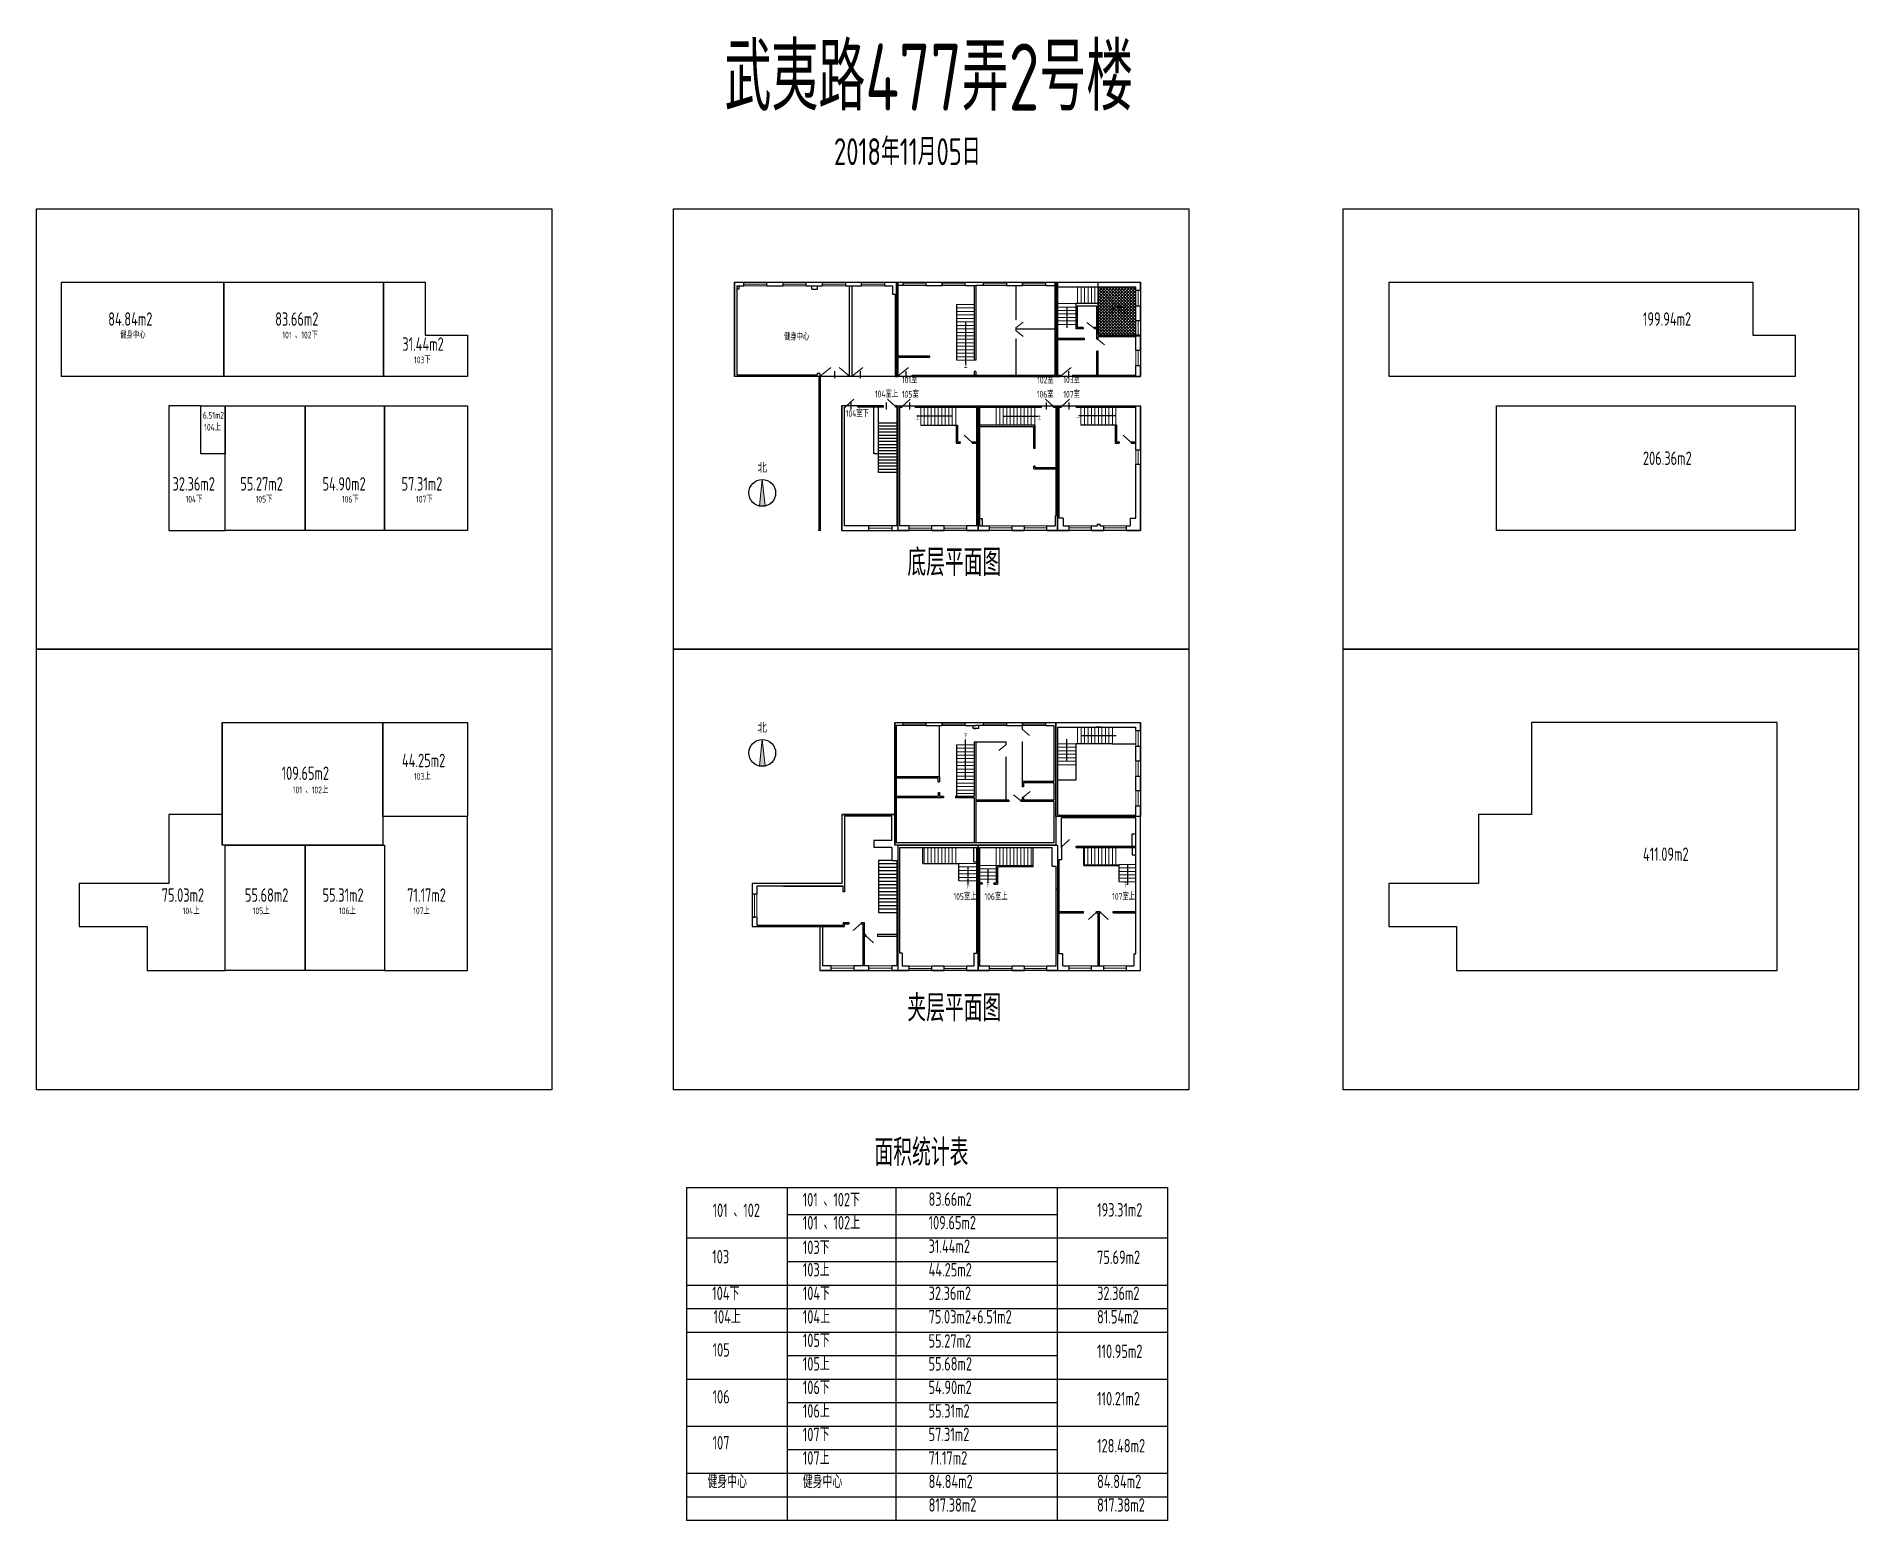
# Model space of a CAD drawing. Extents: x -63259 to 72522, y -68896 to 41692.
import ezdxf
from ezdxf.enums import TextEntityAlignment as Align

# ---------------------------------------------------------------- set-up
doc = ezdxf.new("R2010")
doc.units = 0
doc.header["$LTSCALE"] = 1000
doc.layers.get('0').update_dxf_attribs({"linetype": 'CONTINUOUS'})
for name, color, linetype, lineweight in [('BEAM_SE_CON', 5, 'CONTINUOUS', 0), ('TEXT', 7, 'CONTINUOUS', 0), ('THIN', 7, 'CONTINUOUS', 0), ('WALL', 2, 'CONTINUOUS', 0)]:
    doc.layers.add(name, color=color, linetype=linetype, lineweight=lineweight)
doc.layers.add('THICK', color=6, linetype='CONTINUOUS')
doc.styles.add('TSSD_Label', font='tssdeng.shx', dxfattribs={"width": 0.7, "bigfont": 'hztxt.shx'})
doc.styles.add('TSSD_Rein', font='tssdeng.shx', dxfattribs={"width": 0.7, "bigfont": 'hztxt.shx'})
doc.dimstyles.get("Standard").update_dxf_attribs({"dimtxt": 0.18, "dimasz": 0.18, "dimexe": 0.18, "dimexo": 0.0625, "dimgap": 0.09, "dimtad": 0, "dimtih": 1, "dimtoh": 1, "dimdec": 4, "dimzin": 0, "dimdsep": 46, "dimtxsty": 'Standard', "dimcen": 0.09, "dimadec": 0, "dimazin": 0, "dimtfac": 1, "dimtdec": 4, "dimtofl": 0, "dimtmove": 0, "dimatfit": 3, "dimfxl": 0, "dimtolj": 1, "dimtzin": 0, "dimarcsym": 0})

# ---------------------------------------------------------------- blocks, each defined once
blk = doc.blocks.new('Ts_zbz2')
blk.add_hatch(color=256).paths.add_polyline_path([(7.5, 0), (-7.3, 1.6, 0.054551), (-7.5, 0, 0.054551), (-7.3, -1.6)])
for q in [(-7.3, 1.6), (-7.3, -1.6)]:
    blk.add_line((7.5, 0), q)
at = {"layer": 'THICK'}
blk.add_circle((0, 0), 7.5, dxfattribs=at)

msp = doc.modelspace()

# ---------------------------------------------------------------- hatches: boundary and pattern name
h = msp.add_hatch()
h.set_pattern_fill('ANSI37', color=256, scale=50, style=0)
h.set_pattern_definition([(45, (34936.8, 40833.34), (-112.2532, 112.2532), []), (135, (34936.8, 40833.34), (-112.2532, -112.2532), [])])
h.paths.add_polyline_path([(15853, 23031), (15853, 19439), (18656, 19439), (18656, 20521), (18656, 21621), (18656, 22779), (18656, 23031)])

# ---------------------------------------------------------------- linework, layer by layer
for p, q in [((-11251, 23381), (-11251, 16362)), ((-11251, 23381), (-10551, 23381)), ((-11051, 16462), (-11051, 23106)), ((-11051, 23106), (-10551, 23106)), ((-10909, 23106), (-10909, 22856)), ((-10551, 23106), (-10551, 23381)), ((-8825, 23381), (-7625, 23381)), ((-8825, 23106), (-8825, 23381)), ((-8825, 23106), (-7625, 23106)), ((-7625, 23106), (-7625, 23381)), ((-5899, 23381), (-4699, 23381)), ((-5899, 23106), (-5899, 23381)), ((-5899, 23106), (-4699, 23106)), ((-5476, 22856), (-5476, 23106)), ((-5051, 22856), (-5051, 23106)), ((-4699, 23381), (-4699, 23106)), ((-2973, 23381), (-1773, 23381)), ((-2973, 23381), (-2973, 23106)), ((-2973, 23106), (-1773, 23106)), ((-2666, 16387), (-2666, 23106)), ((-2470, 16387), (-2470, 23106)), ((-1773, 23106), (-1773, 23381)), ((-47, 23381), (937, 23381)), ((-47, 23106), (-47, 23381)), ((-47, 23106), (539, 23106)), ((539, 23106), (539, 22496)), ((937, 23381), (937, 16362)), ((937, 23381), (12656, 23381)), ((1301, 23144), (937, 23144)), ((1301, 23381), (1301, 23144)), ((3027, 23381), (4227, 23381)), ((3027, 23381), (3027, 23144)), ((3027, 23144), (4227, 23144)), ((4227, 23381), (4227, 23144)), ((4227, 23144), (4227, 23381)), ((5953, 23144), (5953, 23381)), ((5953, 23144), (6737, 23144)), ((6617, 23144), (6617, 17563)), ((6737, 23144), (6737, 17563)), ((7301, 23144), (6737, 23144)), ((7301, 23381), (7301, 23144)), ((9027, 23381), (10227, 23381)), ((9027, 23381), (9027, 23144)), ((9027, 23144), (10227, 23144)), ((10227, 23381), (10227, 23144)), ((10227, 23144), (10227, 23381)), ((11953, 23144), (11953, 23381)), ((11953, 23144), (12656, 23144)), ((12656, 16462), (12656, 23381)), ((12656, 23381), (19006, 23381)), ((12856, 16462), (12856, 23381)), ((19006, 22779), (19006, 23381)), ((-10909, 22856), (-11051, 22856)), ((-5476, 22856), (-5051, 22856)), ((539, 22496), (737, 22496)), ((737, 22496), (737, 16362)), ((12856, 23031), (18656, 23031)), ((15853, 21791), (14191, 21791)), ((14191, 21791), (14191, 19904)), ((15853, 19439), (15853, 23031)), ((18656, 22779), (18656, 23031)), ((18656, 22779), (19006, 22779)), ((5317, 17563), (5317, 21723)), ((15753, 21602), (14291, 21602)), ((14291, 21602), (14291, 20004)), ((15753, 19139), (15753, 21602)), ((18656, 21621), (19006, 21621)), ((18656, 20521), (18656, 21621)), ((18656, 20521), (19006, 20521)), ((19006, 20521), (19006, 21621)), ((14853, 19188), (12856, 19188)), ((14853, 19088), (12856, 19088)), ((14753, 19904), (14191, 19904)), ((14753, 20004), (14291, 20004)), ((14753, 20004), (14753, 19904)), ((14853, 19088), (14853, 19188)), ((15753, 20004), (15553, 20004)), ((15553, 20004), (15553, 19904)), ((15753, 19904), (15553, 19904)), ((15853, 19139), (15753, 19139)), ((15853, 19439), (18656, 19439)), ((15853, 19339), (18656, 19339)), ((15853, 19139), (15853, 19339)), ((18656, 19375), (19006, 19375)), ((18656, 18315), (18656, 19375)), ((19006, 18315), (19006, 19375)), ((3303, 17862), (937, 17862)), ((3303, 17762), (937, 17762)), ((3303, 17762), (3303, 17862)), ((15753, 16462), (15753, 18239)), ((15853, 18239), (15753, 18239)), ((15853, 16462), (15853, 18239)), ((18656, 18315), (19006, 18315)), ((-4951, 16362), (-11251, 16362)), ((-5091, 16462), (-11051, 16462)), ((-4851, 16587), (-5091, 16587)), ((-5091, 16587), (-5091, 16462)), ((-4951, 16362), (-4951, 4886)), ((-4851, 16387), (-4851, 16587)), ((-4851, 16387), (-4851, 16362)), ((-4851, 16362), (-4851, 4886)), ((-2666, 16387), (-2666, 16362)), ((-2470, 16387), (-2470, 16362)), ((737, 16362), (937, 16362)), ((1987, 16462), (12656, 16462)), ((1987, 16362), (1987, 16462)), ((1987, 16362), (12656, 16362)), ((6737, 17563), (6617, 17563)), ((6737, 16716), (6617, 16716)), ((6617, 16716), (6617, 16462)), ((6737, 16716), (6737, 16462)), ((12656, 16362), (13056, 16362)), ((12856, 16462), (13056, 16462)), ((13056, 16462), (13056, 16362)), ((13956, 16462), (13956, 16362)), ((13956, 16462), (18656, 16462)), ((13956, 16362), (19006, 16362)), ((18656, 16462), (18656, 17170)), ((18656, 17170), (19006, 17170)), ((19006, 16362), (19006, 17170)), ((-3238, 4886), (-3238, 14163)), ((-2938, 14163), (-3238, 14163)), ((-3038, 5217), (-3038, 14063)), ((-2938, 14063), (-3038, 14063)), ((-2938, 14063), (-2938, 14163)), ((-148, 14163), (-2038, 14163)), ((-2038, 14063), (-2038, 14163)), ((-148, 14063), (-2038, 14063)), ((-867, 10583), (-867, 14063)), ((-504, 12883), (-504, 14063)), ((-148, 14063), (-148, 14163)), ((852, 14163), (752, 14163)), ((752, 14063), (752, 14163)), ((852, 14063), (752, 14063)), ((852, 14163), (1252, 14163)), ((852, 14063), (852, 5217)), ((1052, 14063), (1252, 14063)), ((1052, 14063), (1052, 5217)), ((1252, 14063), (1252, 14163)), ((2212, 14063), (2212, 14163)), ((2212, 14163), (7010, 14163)), ((2212, 14063), (6810, 14063)), ((6810, 14163), (11628, 14163)), ((6810, 14163), (6810, 5217)), ((6810, 5217), (6810, 14063)), ((7010, 14063), (11628, 14063)), ((7010, 14063), (7010, 5236)), ((11628, 14063), (11628, 14163)), ((12528, 14063), (12528, 14163)), ((12528, 14163), (12928, 14163)), ((12528, 14063), (12728, 14063)), ((12728, 5982), (12728, 14163)), ((12828, 14163), (13128, 14163)), ((12828, 14163), (12828, 14163)), ((12928, 14063), (12928, 5795)), ((12928, 14063), (13128, 14063)), ((13128, 14063), (13128, 14163)), ((14208, 14063), (14208, 14163)), ((14208, 14163), (19006, 14163)), ((14208, 14063), (18656, 14063)), ((18656, 10901), (18656, 14163)), ((19006, 10901), (19006, 14163)), ((-504, 9201), (-504, 12883)), ((852, 12883), (-504, 12883)), ((852, 12653), (-504, 12653)), ((852, 12423), (-504, 12423)), ((2642, 12727), (5368, 12727)), ((5268, 12727), (5268, 11381)), ((5368, 12727), (5368, 11481)), ((11160, 12733), (7010, 12733)), ((7010, 12633), (11060, 12633)), ((11060, 10977), (11060, 12633)), ((11160, 10977), (11160, 12733)), ((14579, 12763), (17214, 12763)), ((14579, 12763), (17114, 12763)), ((17114, 12763), (17114, 11381)), ((17214, 12763), (17214, 11481)), ((852, 12193), (-504, 12193)), ((852, 11963), (-504, 11963)), ((852, 11733), (-504, 11733)), ((852, 11503), (-504, 11503)), ((852, 11273), (-504, 11273)), ((852, 11043), (-504, 11043)), ((5268, 11381), (5584, 11381)), ((5368, 11481), (5584, 11481)), ((5584, 11481), (5584, 11381)), ((6464, 11481), (6810, 11481)), ((6464, 11481), (6464, 11381)), ((6464, 11381), (6810, 11381)), ((11160, 10977), (11060, 10977)), ((17114, 11381), (17430, 11381)), ((17214, 11481), (17430, 11481)), ((17430, 11481), (17430, 11381)), ((18310, 11481), (18310, 11381)), ((18310, 11481), (18656, 11481)), ((18310, 11381), (18656, 11381)), ((18656, 10901), (19006, 10901)), ((-504, 10583), (-867, 10583)), ((852, 10813), (-504, 10813)), ((852, 10583), (-504, 10583)), ((852, 10353), (-504, 10353)), ((852, 10123), (-504, 10123)), ((852, 9893), (-504, 9893)), ((852, 9663), (-504, 9663)), ((11060, 9477), (11060, 9677)), ((11160, 9677), (11060, 9677)), ((11160, 9577), (11160, 9677)), ((11160, 9577), (12728, 9577)), ((18656, 5809), (18656, 9819)), ((18656, 9819), (19006, 9819)), ((19006, 4886), (19006, 9819)), ((852, 9433), (-504, 9433)), ((852, 9201), (-504, 9201)), ((11060, 9477), (12728, 9477)), ((7010, 5774), (7219, 5774)), ((7219, 5774), (7219, 5236)), ((12643, 5982), (12728, 5982)), ((12643, 5982), (12643, 5236)), ((13243, 5795), (12928, 5795)), ((13243, 5795), (13243, 5236)), ((18246, 5809), (18656, 5809)), ((18246, 5809), (18246, 5236)), ((852, 5217), (-3038, 5217)), ((-1233, 4886), (-1233, 5217)), ((497, 4886), (497, 5217)), ((497, 4886), (1787, 4886)), ((1787, 5217), (1052, 5217)), ((1787, 4886), (1787, 5217)), ((3473, 4886), (3473, 5217)), ((4389, 5217), (3473, 5217)), ((3473, 4886), (4389, 4886)), ((4389, 4886), (4389, 5217)), ((6075, 4886), (6075, 5217)), ((6810, 5217), (6075, 5217)), ((6075, 4886), (7759, 4886)), ((7010, 5236), (7759, 5236)), ((7759, 4886), (7759, 5236)), ((9445, 5236), (10360, 5236)), ((9445, 4886), (9445, 5236)), ((9445, 4886), (10360, 4886)), ((10360, 4886), (10360, 5236)), ((12046, 5236), (12643, 5236)), ((12046, 4886), (12046, 5236)), ((12046, 4886), (13687, 4886)), ((13243, 5236), (13687, 5236)), ((13687, 4886), (13687, 5236)), ((15373, 4886), (15373, 5236)), ((15373, 5236), (15817, 5236)), ((15373, 4886), (16288, 4886)), ((15817, 5236), (15817, 5352)), ((15817, 5352), (16017, 5352)), ((16017, 5236), (16017, 5352)), ((16017, 5236), (16288, 5236)), ((16288, 4886), (16288, 5236)), ((17974, 4886), (17974, 5236)), ((17974, 5236), (18246, 5236)), ((17974, 4886), (19006, 4886)), ((717, -9425), (12656, -9425)), ((717, -9425), (717, -16284)), ((1301, -9425), (1301, -9662)), ((3027, -9425), (4227, -9425)), ((3027, -9425), (3027, -9662)), ((4227, -9425), (4227, -9662)), ((4227, -9662), (4227, -9425)), ((5953, -9662), (5953, -9425)), ((7301, -9425), (7301, -9662)), ((9027, -9425), (10227, -9425)), ((9027, -9425), (9027, -9662)), ((10227, -9425), (10227, -9662)), ((10227, -9662), (10227, -9425)), ((11953, -9662), (11953, -9425)), ((12656, -9425), (19006, -9425)), ((19006, -10027), (19006, -9425)), ((1301, -9662), (817, -9662)), ((817, -9662), (817, -18406)), ((3027, -9662), (4227, -9662)), ((5953, -9662), (6737, -9662)), ((6537, -9883), (6537, -9662)), ((6937, -9883), (6537, -9883)), ((6617, -9883), (6737, -9883)), ((6617, -10862), (6617, -14907)), ((6617, -10862), (6737, -10862)), ((7301, -9662), (6737, -9662)), ((6737, -10862), (6737, -18406)), ((6937, -9662), (6937, -9883)), ((9027, -9662), (10227, -9662)), ((11953, -9662), (12546, -9662)), ((12546, -9662), (12546, -13819)), ((12856, -16344), (12856, -9775)), ((12856, -9775), (18656, -9775)), ((16115, -9775), (15684, -9775)), ((18656, -10027), (18656, -9775)), ((18656, -10027), (19006, -10027)), ((5317, -14907), (5317, -11083)), ((16922, -11015), (14191, -11015)), ((14191, -11015), (14191, -13718)), ((16922, -11015), (18656, -11015)), ((18656, -12285), (18656, -11185)), ((18656, -11185), (19006, -11185)), ((19006, -12285), (19006, -11185)), ((4045, -13489), (817, -13489)), ((4045, -13489), (4045, -13848)), ((18656, -12285), (19006, -12285)), ((18656, -14491), (18656, -13431)), ((18656, -13431), (19006, -13431)), ((19006, -14491), (19006, -13431)), ((3945, -13589), (817, -13589)), ((817, -14907), (3945, -14907)), ((3945, -13848), (3945, -13589)), ((3945, -13848), (4045, -13848)), ((3945, -14648), (4045, -14648)), ((3945, -14648), (3945, -14907)), ((4045, -14648), (4045, -14907)), ((4045, -14907), (4340, -14907)), ((4340, -14907), (4340, -15007)), ((5220, -14907), (5220, -15007)), ((5220, -14907), (6617, -14907)), ((12546, -13819), (10202, -13819)), ((10202, -13819), (10202, -14219)), ((10302, -14219), (10202, -14219)), ((12546, -13919), (10302, -13919)), ((10302, -13919), (10302, -14219)), ((12546, -13919), (12546, -15219)), ((14191, -13718), (12856, -13718)), ((18656, -14491), (19006, -14491)), ((-3238, -16284), (-3238, -21430)), ((-3238, -16284), (717, -16284)), ((817, -15007), (4340, -15007)), ((5220, -15007), (6617, -15007)), ((6617, -15007), (6617, -18406)), ((9202, -15219), (6737, -15219)), ((9202, -15319), (6737, -15319)), ((9202, -15219), (9202, -15319)), ((12546, -15219), (10102, -15219)), ((10102, -15219), (10102, -15319)), ((12546, -15319), (10102, -15319)), ((10302, -15019), (10202, -15019)), ((10202, -15019), (10202, -15219)), ((10302, -15019), (10302, -15219)), ((12546, -15319), (12546, -18406)), ((18656, -16344), (18656, -15636)), ((18656, -15636), (19006, -15636)), ((19006, -18643), (19006, -15636)), ((-3038, -16384), (-3038, -22055)), ((-3038, -16384), (490, -16384)), ((490, -18223), (490, -16384)), ((12856, -16344), (18656, -16344)), ((18656, -16544), (13128, -16544)), ((13128, -18743), (13128, -16544)), ((18656, -18643), (18656, -16544)), ((-867, -18223), (-867, -18753)), ((490, -18223), (-867, -18223)), ((490, -18753), (-867, -18753)), ((490, -18753), (490, -19723)), ((12546, -18406), (817, -18406)), ((1052, -18743), (6810, -18743)), ((1052, -18743), (1052, -26620)), ((1052, -18743), (1052, -26620)), ((2783, -19930), (2783, -18743)), ((6585, -19812), (6585, -18743)), ((6810, -26620), (6810, -18743)), ((7010, -18743), (12423, -18743)), ((7010, -18743), (7010, -27589)), ((11014, -20173), (11014, -18743)), ((12423, -20125), (12423, -18743)), ((13128, -18743), (13128, -18643)), ((13128, -18643), (13128, -19668)), ((14208, -18643), (18656, -18643)), ((14208, -18743), (14208, -18643)), ((14208, -18743), (18656, -18743)), ((14787, -20083), (14787, -18743)), ((18393, -18643), (18393, -17734)), ((18393, -17734), (18656, -17734)), ((18403, -18743), (18403, -19278)), ((18656, -26666), (18656, -18643)), ((19006, -27920), (19006, -18643)), ((-504, -19723), (-504, -23605)), ((490, -19723), (-504, -19723)), ((852, -19965), (-504, -19965)), ((852, -20225), (-504, -20225)), ((490, -19723), (852, -19723)), ((852, -19723), (852, -27570)), ((2783, -19930), (5483, -19930)), ((5483, -21230), (5483, -19930)), ((6585, -19812), (6810, -19812)), ((8268, -20073), (8268, -21373)), ((8368, -20173), (8368, -21473)), ((11014, -20173), (8368, -20173)), ((12423, -20125), (12728, -20125)), ((12728, -27589), (12728, -20125)), ((12928, -19668), (12928, -26668)), ((13128, -19668), (12928, -19668)), ((14787, -20043), (17432, -20043)), ((14787, -20083), (17432, -20083)), ((17432, -20083), (17432, -20001)), ((17432, -21301), (17432, -20083)), ((18403, -19278), (18656, -19278)), ((-3238, -21430), (-9936, -21430)), ((-9936, -21430), (-9936, -22215)), ((-3138, -21630), (-9586, -21630)), ((-9586, -21630), (-9586, -22215)), ((-7600, -21630), (-3138, -21630)), ((-3138, -22055), (-3138, -21630)), ((852, -20485), (-504, -20485)), ((852, -20745), (-504, -20745)), ((852, -21005), (-504, -21005)), ((852, -21265), (-504, -21265)), ((852, -21525), (-504, -21525)), ((7205, -21373), (7010, -21373)), ((7205, -21473), (7010, -21473)), ((7205, -21373), (7205, -21473)), ((8073, -21373), (8268, -21373)), ((8073, -21373), (8073, -21473)), ((8073, -21473), (8368, -21473)), ((-9586, -22215), (-9936, -22215)), ((-3038, -22055), (-3138, -22055)), ((852, -21785), (-504, -21785)), ((852, -22045), (-504, -22045)), ((852, -22305), (-504, -22305)), ((852, -22565), (-504, -22565)), ((852, -22825), (-504, -22825)), ((-9586, -23945), (-9936, -23945)), ((-9936, -23945), (-9722, -23945)), ((-9936, -23945), (-9936, -24629)), ((-9586, -23945), (-9586, -24529)), ((-3138, -24333), (-3138, -24529)), ((-3138, -24333), (-2687, -24333)), ((-3038, -24629), (-3038, -24433)), ((-3038, -24433), (-2687, -24433)), ((-2687, -24433), (-2687, -24333)), ((-1787, -24433), (-1787, -24333)), ((-1787, -24333), (-1587, -24333)), ((-1787, -24433), (-1687, -24433)), ((-1687, -24433), (-1687, -27570)), ((-1587, -24333), (-1587, -27570)), ((852, -23085), (-504, -23085)), ((852, -23345), (-504, -23345)), ((852, -23605), (-504, -23605)), ((12928, -23501), (14766, -23501)), ((12928, -23601), (14766, -23601)), ((14766, -23601), (14766, -23501)), ((15746, -23601), (15746, -23501)), ((15746, -23501), (16006, -23501)), ((15746, -23601), (15826, -23601)), ((15826, -23601), (15826, -27570)), ((15926, -23601), (15926, -27570)), ((15926, -23601), (16006, -23601)), ((16006, -23601), (16006, -23501)), ((16986, -23601), (16986, -23501)), ((16986, -23501), (18656, -23501)), ((16986, -23601), (18656, -23601)), ((-9936, -24629), (-3038, -24629)), ((-9586, -24529), (-3138, -24529)), ((-4874, -24629), (-4874, -27920)), ((-4674, -24629), (-4674, -27570)), ((-1487, -25229), (-1587, -25229)), ((-1487, -25379), (-1587, -25379)), ((-1487, -25229), (-1487, -25379)), ((852, -25229), (-587, -25229)), ((-587, -25229), (-587, -25379)), ((852, -25379), (-587, -25379)), ((1262, -26620), (1052, -26620)), ((1262, -26620), (1262, -27589)), ((6600, -26620), (6810, -26620)), ((6600, -26620), (6600, -27589)), ((13216, -26668), (12928, -26668)), ((13216, -27570), (13216, -26668)), ((18512, -26666), (18656, -26666)), ((18512, -26666), (18512, -27570)), ((-4046, -27920), (-4874, -27920)), ((-4046, -27570), (-4674, -27570)), ((-4046, -27920), (-4046, -27570)), ((-2316, -27920), (-2316, -27570)), ((-1233, -27570), (-2316, -27570)), ((-1233, -27920), (-2316, -27920)), ((-1233, -27920), (-1233, -27570)), ((852, -27570), (497, -27570)), ((497, -27920), (497, -27570)), ((1052, -27920), (497, -27920)), ((852, -27920), (1787, -27920)), ((1787, -27589), (1262, -27589)), ((1787, -27920), (1787, -27589)), ((3473, -27920), (3473, -27589)), ((4389, -27589), (3473, -27589)), ((3473, -27920), (4389, -27920)), ((4389, -27920), (4389, -27589)), ((6075, -27920), (6075, -27589)), ((6600, -27589), (6075, -27589)), ((6075, -27920), (7010, -27920)), ((6810, -27920), (7759, -27920)), ((7759, -27589), (7010, -27589)), ((7759, -27920), (7759, -27589)), ((9445, -27920), (9445, -27589)), ((10360, -27589), (9445, -27589)), ((9445, -27920), (10360, -27920)), ((10360, -27920), (10360, -27589)), ((12046, -27920), (12046, -27589)), ((12728, -27589), (12046, -27589)), ((12046, -27920), (13687, -27920)), ((12727, -27570), (12728, -27570)), ((13216, -27570), (13687, -27570)), ((13687, -27920), (13687, -27570)), ((15373, -27570), (16288, -27570)), ((15373, -27920), (15373, -27570)), ((15373, -27920), (16288, -27920)), ((16288, -27920), (16288, -27570)), ((17974, -27570), (18512, -27570)), ((17974, -27920), (17974, -27570)), ((17974, -27920), (19006, -27920))]:
    msp.add_line(p, q)
for points in [[(-63259, 28837), (-24856, 28837), (-24856, -3977), (-63259, -3977)], [(-15796, 28837), (22607, 28837), (22607, -3977), (-15796, -3977)], [(34119, 28837), (72522, 28837), (72522, -3977), (34119, -3977)], [(-11251, 23381), (19006, 23381), (19006, 16362), (-11251, 16362)], [(45552, 14163), (67796, 14163), (67796, 4886), (45552, 4886)], [(-63259, -3977), (-24856, -3977), (-24856, -36791), (-63259, -36791)], [(-15796, -3977), (22607, -3977), (22607, -36791), (-15796, -36791)], [(34119, -3977), (72522, -3977), (72522, -36791), (34119, -36791)]]:
    msp.add_lwpolyline(points, close=True)
for points in [[(67796, 19439), (67796, 16362), (37539, 16362), (37539, 23381), (64643, 23381), (64643, 19439), (67796, 19439)], [(48163, -9425), (48163, -16284), (44208, -16284), (44208, -21430), (37510, -21430), (37510, -24629), (42572, -24629), (42572, -27920), (66452, -27920), (66452, -9425), (48163, -9425)]]:
    msp.add_lwpolyline(points)
at = {"layer": 'BEAM_SE_CON'}
for p, q in [((-10551, 23381), (-8825, 23381)), ((-10551, 23244), (-8825, 23244)), ((-10551, 23106), (-8825, 23106)), ((-7625, 23381), (-5899, 23381)), ((-7625, 23244), (-5899, 23244)), ((-7625, 23106), (-5899, 23106)), ((-4699, 23381), (-2973, 23381)), ((-2973, 23244), (-4699, 23244)), ((-4699, 23106), (-2973, 23106)), ((-1773, 23381), (-47, 23381)), ((-1773, 23244), (-47, 23244)), ((-1773, 23106), (-47, 23106)), ((1301, 23381), (3027, 23381)), ((1301, 23263), (3027, 23263)), ((1301, 23144), (3027, 23144)), ((4227, 23381), (5953, 23381)), ((4227, 23263), (5953, 23263)), ((4227, 23144), (5953, 23144)), ((7301, 23381), (9027, 23381)), ((7301, 23263), (9027, 23263)), ((7301, 23144), (9027, 23144)), ((9720, 20576), (9720, 23144)), ((9745, 20576), (9745, 23144)), ((10227, 23381), (11953, 23381)), ((10227, 23263), (11953, 23263)), ((10227, 23144), (11953, 23144)), ((18656, 22779), (18656, 21621)), ((18831, 22779), (18831, 21621)), ((19006, 22779), (19006, 21621)), ((9720, 20576), (9745, 20576)), ((9732, 19971), (10260, 20398)), ((15026, 20381), (15553, 19954)), ((18656, 20521), (18656, 19375)), ((18831, 20521), (18831, 19375)), ((19006, 20521), (19006, 19375)), ((9720, 19773), (9720, 19971)), ((9720, 19971), (9745, 19971)), ((9720, 19773), (9745, 19773)), ((9720, 16462), (9720, 19168)), ((9720, 19168), (9745, 19168)), ((9732, 19773), (10260, 19346)), ((9745, 19897), (9745, 19971)), ((12656, 19897), (9745, 19897)), ((12656, 19872), (9745, 19872)), ((9745, 19763), (9745, 19872)), ((9745, 16462), (9745, 19168)), ((15803, 19139), (16330, 18712)), ((18656, 18315), (18656, 17170)), ((18831, 18315), (18831, 17170)), ((19006, 18315), (19006, 17170)), ((-4851, 16375), (-4064, 17012)), ((-2666, 16375), (-3453, 17012)), ((-2666, 16387), (-2470, 16387)), ((-2666, 16362), (-2470, 16362)), ((-2470, 16375), (-1683, 17012)), ((-1683, 16387), (737, 16387)), ((-1683, 16362), (737, 16362)), ((937, 16375), (1724, 17012)), ((13056, 16375), (13843, 17012)), ((-2338, 14667), (-2938, 14113)), ((752, 14113), (152, 14667)), ((1252, 14113), (1852, 14667)), ((12528, 14113), (11928, 14667)), ((13128, 14113), (13728, 14667)), ((6464, 11431), (5865, 11985)), ((18310, 11431), (17711, 11985)), ((18656, 10901), (18656, 9819)), ((18831, 10901), (18831, 9819)), ((19006, 10901), (19006, 9819)), ((497, 5217), (-1233, 5217)), ((497, 5042), (-1233, 5042)), ((497, 4886), (-1233, 4886)), ((1787, 5217), (3473, 5217)), ((1787, 5052), (3473, 5052)), ((1787, 4886), (3473, 4886)), ((4389, 5217), (6075, 5217)), ((4389, 5052), (6075, 5052)), ((4389, 4886), (6075, 4886)), ((7759, 5236), (9445, 5236)), ((7759, 5067), (9445, 5067)), ((7759, 4886), (9445, 4886)), ((10360, 5236), (12046, 5236)), ((10360, 5067), (12046, 5067)), ((10360, 4886), (12046, 4886)), ((13687, 5236), (15373, 5236)), ((13687, 5067), (15373, 5067)), ((13687, 4886), (15373, 4886)), ((16288, 5236), (17974, 5236)), ((16288, 5067), (17974, 5067)), ((16288, 4886), (17974, 4886)), ((1301, -9425), (3027, -9425)), ((4227, -9425), (5953, -9425)), ((7301, -9425), (9027, -9425)), ((10227, -9425), (11953, -9425)), ((1301, -9544), (3027, -9544)), ((1301, -9662), (3027, -9662)), ((4020, -9662), (4020, -13489)), ((4045, -9662), (4045, -13489)), ((4227, -9544), (5953, -9544)), ((4227, -9662), (5953, -9662)), ((6737, -10862), (9002, -10862)), ((7301, -9544), (9027, -9544)), ((7301, -9662), (9027, -9662)), ((9002, -10862), (9002, -11087)), ((10202, -9662), (10202, -9962)), ((10202, -9962), (10227, -9962)), ((10202, -10862), (10227, -10862)), ((10202, -10862), (10202, -13819)), ((10215, -9962), (10742, -10390)), ((10227, -9544), (11953, -9544)), ((10227, -9662), (11953, -9662)), ((10227, -9662), (10227, -9962)), ((10227, -10862), (10227, -13819)), ((18656, -10027), (18656, -11185)), ((18831, -10027), (18831, -11185)), ((19006, -10027), (19006, -11185)), ((6737, -10887), (8977, -10887)), ((8990, -11087), (8446, -11528)), ((8977, -10887), (8977, -11087)), ((8977, -11087), (9002, -11087)), ((8977, -11987), (9002, -11987)), ((8977, -11987), (8977, -15219)), ((9002, -11987), (9002, -15219)), ((18656, -12285), (18656, -13431)), ((18831, -12285), (18831, -13431)), ((19006, -12285), (19006, -13431)), ((9558, -14829), (10102, -15269)), ((10797, -14579), (10252, -15019)), ((18656, -14491), (18656, -15636)), ((18831, -14491), (18831, -15636)), ((19006, -14491), (19006, -15636)), ((13128, -18693), (13728, -18140)), ((-9936, -22215), (-9936, -23945)), ((-9761, -23945), (-9761, -22215)), ((-9586, -22215), (-9586, -23945)), ((-1787, -24383), (-2387, -24937)), ((15746, -23551), (15146, -24105)), ((16006, -23551), (16606, -24105)), ((-1487, -25304), (-887, -25858)), ((-2316, -27570), (-4046, -27570)), ((-4046, -27745), (-2316, -27745)), ((-2316, -27920), (-4046, -27920)), ((497, -27570), (-1233, -27570)), ((497, -27745), (-1233, -27745)), ((497, -27920), (-1233, -27920)), ((1787, -27589), (3473, -27589)), ((1787, -27755), (3473, -27755)), ((1787, -27920), (3473, -27920)), ((4389, -27589), (6075, -27589)), ((4389, -27755), (6075, -27755)), ((4389, -27920), (6075, -27920)), ((7759, -27589), (9445, -27589)), ((7759, -27755), (9445, -27755)), ((7759, -27920), (9445, -27920)), ((10360, -27589), (12046, -27589)), ((10360, -27755), (12046, -27755)), ((10360, -27920), (12046, -27920)), ((13687, -27570), (15373, -27570)), ((13687, -27740), (15373, -27740)), ((13687, -27920), (15373, -27920)), ((16288, -27570), (17974, -27570)), ((16288, -27740), (17974, -27740)), ((16288, -27920), (17974, -27920))]:
    msp.add_line(p, q, dxfattribs=at)
at = {"layer": 'THICK'}
for p, q in [((18656, 19439), (19006, 19439)), ((-53382, 4886), (-51377, 4886)), ((-3238, 4886), (-1233, 4886)), ((-49427, -9425), (-49427, -18575)), ((717, -9425), (717, -18575)), ((-31138, -16444), (-37443, -16444)), ((19006, -16444), (12701, -16444)), ((-37443, -18575), (-49427, -18575)), ((-37443, -18575), (-37316, -18575)), ((12701, -18575), (717, -18575)), ((12701, -18575), (12828, -18575)), ((12728, -21825), (12928, -21825)), ((6810, -23998), (7010, -23998)), ((-14807, -44086), (21028, -44086)), ((-14807, -44086), (-14807, -68896)), ((-7326, -44086), (-7326, -68896)), ((770, -44086), (770, -68896)), ((12807, -44086), (12807, -68896)), ((21028, -44086), (21028, -68896)), ((12807, -46110), (-7326, -46110)), ((21028, -47863), (-14807, -47863)), ((12807, -49616), (-7326, -49616)), ((21028, -51369), (-14807, -51369)), ((21028, -53121), (-14807, -53121)), ((21028, -54874), (-14807, -54874)), ((12807, -56627), (-7326, -56627)), ((21028, -58380), (-14807, -58380)), ((12807, -60133), (-7326, -60133)), ((21028, -61885), (-14807, -61885)), ((12807, -63638), (-7326, -63638)), ((21028, -65391), (-14807, -65391)), ((21028, -67144), (-14807, -67144)), ((21028, -68896), (-14807, -68896))]:
    msp.add_line(p, q, dxfattribs=at)
for points in [[(-61395, 23381), (-49307, 23381), (-49307, 16362), (-61395, 16362)], [(-49307, 23381), (-37388, 23381), (-37388, 16362), (-49307, 16362)], [(-11251, 23381), (837, 23381), (837, 16362), (-11251, 16362)], [(837, 23381), (12756, 23381), (12756, 16362), (837, 16362)], [(12756, 23381), (19006, 23381), (19006, 16362), (12756, 16362)], [(15853, 23381), (19006, 23381), (19006, 19439), (15853, 19439)], [(-49192, 4886), (-49192, 10583), (-51011, 10583), (-51011, 14163), (-53382, 14163), (-53382, 4886), (-49192, 4886)], [(-51011, 14163), (-49192, 14163), (-49192, 10583), (-51011, 10583)], [(-49192, 14163), (-43234, 14163), (-43234, 4886), (-49192, 4886)], [(-43234, 14163), (-37316, 14163), (-37316, 4886), (-43234, 4886)], [(-37316, 14163), (-31138, 14163), (-31138, 4886), (-37316, 4886)], [(952, 4886), (952, 10583), (-867, 10583), (-867, 14163), (-3238, 14163), (-3238, 4886), (952, 4886)], [(952, 14163), (6910, 14163), (6910, 4886), (952, 4886)], [(6910, 14163), (12828, 14163), (12828, 4886), (6910, 4886)], [(12828, 14163), (19006, 14163), (19006, 4886), (12828, 4886)], [(-49427, -9425), (-37443, -9425), (-37443, -18575), (-49427, -18575)], [(-37443, -9425), (-31138, -9425), (-31138, -16444), (-37443, -16444)], [(717, -9425), (12701, -9425), (12701, -18575), (717, -18575)], [(12701, -9425), (19006, -9425), (19006, -16444), (12701, -16444)], [(-49192, -18575), (-43234, -18575), (-43234, -27920), (-49192, -27920)], [(-43234, -18575), (-37316, -18575), (-37316, -27920), (-43234, -27920)], [(952, -18575), (6910, -18575), (6910, -27920), (952, -27920)], [(6910, -18575), (12828, -18575), (12828, -27920), (6910, -27920)]]:
    msp.add_lwpolyline(points, close=True, dxfattribs=at)
for points in [[(-31138, 19439), (-31138, 16362), (-37388, 16362), (-37388, 23381), (-34291, 23381), (-34291, 19439), (-31138, 19439)], [(-49427, -16284), (-53382, -16284), (-53382, -21430), (-60080, -21430), (-60080, -24629), (-55018, -24629), (-55018, -27920), (-49192, -27920), (-49192, -18575), (-49427, -18575), (-49427, -16284)], [(717, -16284), (-3238, -16284), (-3238, -21430), (-9936, -21430), (-9936, -24629), (-4874, -24629), (-4874, -27920), (952, -27920), (952, -18575), (717, -18575), (717, -16284)], [(-31138, -16444), (-37443, -16444), (-37443, -18575), (-37316, -18575), (-37316, -27920), (-31138, -27920), (-31138, -16444)], [(19006, -16444), (12701, -16444), (12701, -18575), (12828, -18575), (12828, -27920), (19006, -27920), (19006, -16444)]]:
    msp.add_lwpolyline(points, dxfattribs=at)
at = {"layer": 'THIN'}
msp.add_lwpolyline([(-5007, 4886), (-4927, 4886), (-4913, 4930), (-4889, 4842), (-4875, 4886), (-4795, 4886)], dxfattribs=at)
at = {"layer": 'WALL'}
for p, q in [((14191, 21791), (12856, 21791)), ((14322, 21791), (14322, 23031)), ((14582, 21791), (14582, 23031)), ((14842, 21791), (14842, 23031)), ((15102, 21791), (15102, 23031)), ((15362, 21791), (15362, 23031)), ((15622, 21791), (15622, 23031)), ((5317, 21723), (6617, 21723)), ((5317, 21463), (6617, 21463)), ((5317, 21203), (6617, 21203)), ((5317, 20943), (6617, 20943)), ((5317, 20683), (6617, 20683)), ((5317, 20423), (6617, 20423)), ((14191, 21531), (12856, 21531)), ((14191, 21271), (12856, 21271)), ((14191, 21011), (12856, 21011)), ((14191, 20751), (12856, 20751)), ((14191, 20491), (12856, 20491)), ((5317, 20163), (6617, 20163)), ((5317, 19903), (6617, 19903)), ((5317, 19643), (6617, 19643)), ((5317, 19383), (6617, 19383)), ((5317, 19123), (6617, 19123)), ((14191, 20231), (12856, 20231)), ((5317, 18863), (6617, 18863)), ((5317, 18603), (6617, 18603)), ((5317, 18343), (6617, 18343)), ((5317, 18083), (6617, 18083)), ((5317, 17823), (6617, 17823)), ((5317, 17563), (6617, 17563)), ((2642, 12727), (2642, 14063)), ((2902, 12727), (2902, 14063)), ((3162, 12727), (3162, 14063)), ((3422, 12727), (3422, 14063)), ((3682, 12727), (3682, 14063)), ((3942, 12727), (3942, 14063)), ((4202, 12727), (4202, 14063)), ((4462, 12727), (4462, 14063)), ((4722, 12727), (4722, 14063)), ((4982, 12727), (4982, 14063)), ((5242, 12727), (5242, 14063)), ((8268, 14063), (8268, 12733)), ((8528, 14063), (8528, 12733)), ((8788, 14063), (8788, 12733)), ((9048, 14063), (9048, 12733)), ((9308, 14063), (9308, 12733)), ((9568, 14063), (9568, 12733)), ((9828, 14063), (9828, 12733)), ((10088, 14063), (10088, 12733)), ((10348, 14063), (10348, 12733)), ((10608, 14063), (10608, 12733)), ((10868, 14063), (10868, 12733)), ((11128, 14063), (11128, 12733)), ((14579, 12763), (14579, 14063)), ((14839, 12763), (14839, 14063)), ((15099, 12763), (15099, 14063)), ((15359, 12763), (15359, 14063)), ((15619, 12763), (15619, 14063)), ((15879, 12763), (15879, 14063)), ((16139, 12763), (16139, 14063)), ((16399, 12763), (16399, 14063)), ((16659, 12763), (16659, 14063)), ((16919, 12763), (16919, 14063)), ((17179, 12763), (17179, 14063)), ((14322, -11015), (14322, -9775)), ((14582, -11015), (14582, -9775)), ((14842, -11015), (14842, -9775)), ((15102, -11015), (15102, -9775)), ((15362, -11015), (15362, -9775)), ((15622, -11015), (15622, -9775)), ((15882, -11015), (15882, -9775)), ((16142, -11015), (16142, -9775)), ((16402, -11015), (16402, -9775)), ((16662, -11015), (16662, -9775)), ((16922, -11015), (16922, -9775)), ((5317, -11083), (6617, -11083)), ((5317, -11343), (6617, -11343)), ((5317, -11603), (6617, -11603)), ((5317, -11863), (6617, -11863)), ((5317, -12123), (6617, -12123)), ((14191, -11015), (12856, -11015)), ((14191, -11275), (12856, -11275)), ((14191, -11535), (12856, -11535)), ((14191, -11795), (12856, -11795)), ((14191, -12055), (12856, -12055)), ((5317, -12383), (6617, -12383)), ((5317, -12643), (6617, -12643)), ((5317, -12903), (6617, -12903)), ((5317, -13163), (6617, -13163)), ((5317, -13423), (6617, -13423)), ((14191, -12315), (12856, -12315)), ((14191, -12575), (12856, -12575)), ((5317, -13683), (6617, -13683)), ((5317, -13943), (6617, -13943)), ((5317, -14203), (6617, -14203)), ((5317, -14463), (6617, -14463)), ((5317, -14723), (6617, -14723)), ((2902, -19930), (2902, -18743)), ((3162, -19930), (3162, -18743)), ((3422, -19930), (3422, -18743)), ((3682, -19930), (3682, -18743)), ((3942, -19930), (3942, -18743)), ((4202, -19930), (4202, -18743)), ((4462, -19930), (4462, -18743)), ((4722, -19930), (4722, -18743)), ((4982, -19930), (4982, -18743)), ((5242, -19930), (5242, -18743)), ((8268, -18743), (8268, -20073)), ((8528, -18743), (8528, -20073)), ((8788, -18743), (8788, -20073)), ((9048, -18743), (9048, -20073)), ((9308, -18743), (9308, -20073)), ((9568, -18743), (9568, -20073)), ((9828, -18743), (9828, -20073)), ((10088, -18743), (10088, -20073)), ((10348, -18743), (10348, -20073)), ((10608, -18743), (10608, -20073)), ((10868, -18743), (10868, -20073)), ((14839, -20043), (14839, -18743)), ((15099, -20043), (15099, -18743)), ((15359, -20043), (15359, -18743)), ((15619, -20043), (15619, -18743)), ((15879, -20043), (15879, -18743)), ((16139, -20043), (16139, -18743)), ((16399, -20043), (16399, -18743)), ((16659, -20043), (16659, -18743)), ((16919, -20043), (16919, -18743)), ((17179, -20043), (17179, -18743)), ((5483, -19930), (6810, -19930)), ((5483, -20190), (6810, -20190)), ((11014, -20073), (7010, -20073)), ((8268, -20333), (7010, -20333)), ((18656, -20001), (17432, -20001)), ((18656, -20261), (17432, -20261)), ((5483, -20450), (6810, -20450)), ((5483, -20710), (6810, -20710)), ((5483, -20970), (6810, -20970)), ((5483, -21230), (6810, -21230)), ((8268, -20593), (7010, -20593)), ((8268, -20853), (7010, -20853)), ((8268, -21113), (7010, -21113)), ((18656, -20521), (17432, -20521)), ((18656, -20781), (17432, -20781)), ((18656, -21041), (17432, -21041)), ((18656, -21301), (17432, -21301))]:
    msp.add_line(p, q, dxfattribs=at)

# ---------------------------------------------------------------- block references
at = {"layer": 'THIN', "xscale": 133.3333333333333, "yscale": 133.3333333333333, "zscale": 133.3333333333333, "rotation": 90}
for p in [(-9175, 7681), (-9175, -11695)]:
    msp.add_blockref('Ts_zbz2', p, dxfattribs=at)

# ---------------------------------------------------------------- texts
at = {"layer": 'TEXT', "style": 'TSSD_Rein', "width": 0.7}
for s, height, p in [('武夷路477弄2号楼', 5000, (-11989, 34666)), ('2018年11月05日', 2000, (-3827, 31510)), ('84.84m2', 1000, (-57911, 19836)), ('83.66m2', 1000, (-45469, 19836)), ('水泵房', 500, (16713, 20905)), ('199.94m2', 1000, (56456, 19836)), ('健身中心', 500, (-57016, 19043)), ('101 、102下', 500, (-44932, 19043)), ('31.44m2', 1000, (-35995, 17967)), ('健身中心', 500, (-7558, 18903)), ('103下', 500, (-35118, 17190)), ('101室', 500, (1237, 15705)), ('上', 300, (5836, 16890)), ('102室', 500, (11313, 15687)), ('103室', 500, (13263, 15705)), ('104室上', 500, (-775, 14643)), ('105室', 500, (1247, 14630)), ('106室', 500, (11287, 14630)), ('107室', 500, (13263, 14628)), ('6.51m2', 500, (-50855, 13064)), ('104室下', 500, (-2948, 13198)), ('104上', 500, (-50758, 12167)), ('上', 300, (2260, 13046)), ('上', 300, (11334, 13049)), ('上', 300, (14199, 13153)), ('206.36m2', 1000, (56456, 9462)), ('32.36m2', 1000, (-53119, 7554)), ('55.27m2', 1000, (-48069, 7554)), ('54.90m2', 1000, (-41941, 7554)), ('57.31m2', 1000, (-36050, 7554)), ('104下', 500, (-52145, 6811)), ('105下', 500, (-46923, 6811)), ('106下', 500, (-40490, 6811)), ('107下', 500, (-34966, 6811)), ('底层平面图', 2000, (1640, 894)), ('下', 300, (5836, -10671)), ('44.25m2', 1000, (-36021, -13058)), ('109.65m2', 1000, (-44991, -14009)), ('103上', 500, (-35118, -13849)), ('101 、102上', 500, (-44155, -14854)), ('411.09m2', 1000, (56456, -20042)), ('下', 300, (6016, -21893)), ('下', 300, (7508, -21806)), ('下', 300, (17768, -21800)), ('75.03m2', 1000, (-53924, -23087)), ('55.68m2', 1000, (-47724, -23087)), ('55.31m2', 1000, (-41935, -23087)), ('71.17m2', 1000, (-35632, -23087)), ('105室上', 500, (5077, -22794)), ('106室上', 500, (7386, -22794)), ('107室上', 500, (16903, -22794)), ('104上', 500, (-52362, -23863)), ('105上', 500, (-47140, -23863)), ('106上', 500, (-40707, -23863)), ('107上', 500, (-35183, -23863)), ('夹层平面图', 2000, (1640, -32305)), ('面积统计表', 2000, (-808, -43074)), ('101 、102下', 1000, (-6161, -45786)), ('83.66m2', 1000, (3221, -45749)), ('101 、102', 1000, (-12874, -46577)), ('101 、102上', 1000, (-6152, -47502)), ('193.31m2', 1000, (15778, -46543)), ('109.65m2', 1000, (3221, -47496)), ('103', 1000, (-12901, -50037)), ('103下', 1000, (-6152, -49335)), ('31.44m2', 1000, (3221, -49255)), ('75.69m2', 1000, (15778, -50079)), ('103上', 1000, (-6152, -51007)), ('44.25m2', 1000, (3221, -51007)), ('104下', 1000, (-12902, -52760)), ('104下', 1000, (-6152, -52760)), ('32.36m2', 1000, (3221, -52760)), ('32.36m2', 1000, (15778, -52760)), ('104上', 1000, (-12801, -54513)), ('104上', 1000, (-6152, -54513)), ('75.03m2+6.51m2', 1000, (3221, -54513)), ('81.54m2', 1000, (15775, -54513)), ('105下', 1000, (-6152, -56266)), ('55.27m2', 1000, (3221, -56311)), ('105', 1000, (-12874, -56979)), ('105上', 1000, (-6152, -58019)), ('55.68m2', 1000, (3221, -58019)), ('110.95m2', 1000, (15775, -57084)), ('106', 1000, (-12874, -60475)), ('106下', 1000, (-6152, -59771)), ('54.90m2', 1000, (3221, -59771)), ('110.21m2', 1000, (15778, -60614)), ('106上', 1000, (-6152, -61524)), ('55.31m2', 1000, (3221, -61524)), ('107下', 1000, (-6152, -63277)), ('57.31m2', 1000, (3221, -63277)), ('107', 1000, (-12874, -63896)), ('107上', 1000, (-6152, -65030)), ('71.17m2', 1000, (3221, -65030)), ('128.48m2', 1000, (15778, -64120)), ('健身中心', 1000, (-13252, -66783)), ('健身中心', 1000, (-6152, -66783)), ('84.84m2', 1000, (3221, -66783)), ('84.84m2', 1000, (15778, -66783)), ('817.38m2', 1000, (3221, -68535)), ('817.38m2', 1000, (15778, -68535))]:
    msp.add_text(s, height=height, dxfattribs=at).set_placement(p, align=Align.BOTTOM_LEFT)
at = {"layer": 'THIN', "style": 'TSSD_Label', "width": 0.7}
for p in [(-9175, 9181), (-9175, -10195)]:
    msp.add_text('北', height=750, dxfattribs=at).set_placement(p, align=Align.CENTER)

# ---------------------------------------------------------------- leaders
at = {"layer": 'THIN'}
for points in [[(5967, 20423), (5967, 17273)], [(13523, 21531), (13523, 19976)], [(-3779, 16752), (-3779, 16230)], [(-1882, 16752), (-1882, 16230)], [(1525, 16752), (1525, 16230)], [(13644, 16752), (13644, 16230)], [(-2549, 13902), (-2549, 14424)], [(95, 13902), (95, 14424)], [(1823, 13902), (1823, 14424)], [(12019, 13902), (12019, 14424)], [(13699, 13902), (13699, 14424)], [(4982, 13395), (2348, 13395)], [(8788, 13398), (11423, 13398)], [(17179, 13413), (14433, 13413)], [(5967, -13683), (5967, -10704)], [(13523, -12315), (13523, -10664)], [(14582, -10395), (17206, -10395)], [(6146, -20190), (6146, -21458)], [(7639, -20333), (7639, -21371)], [(18044, -20001), (18044, -21518)]]:
    msp.add_leader(points, dimstyle='Standard', override={"dimasz": 200}, dxfattribs=at)

doc.saveas('drawing.dxf')
